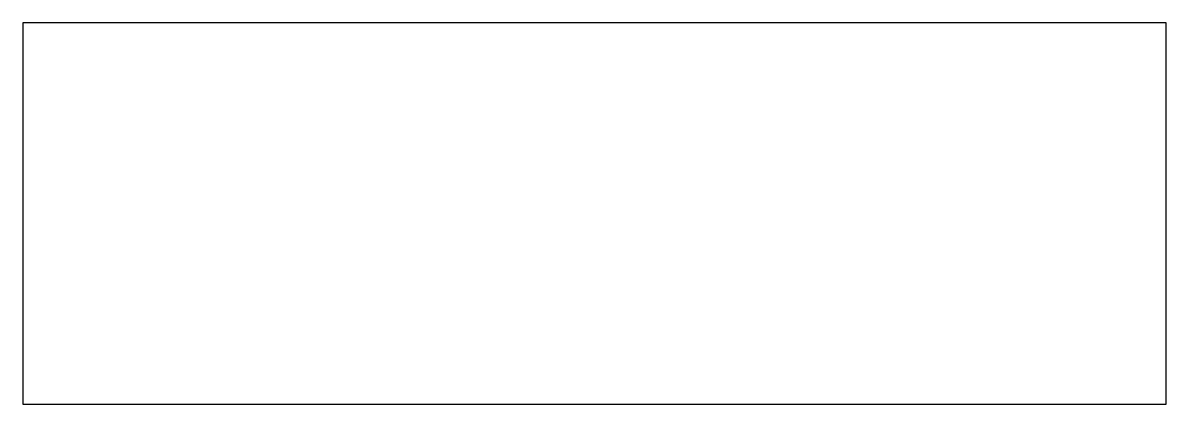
# Model space of a CAD drawing. Header units: millimetres. Extents: x 0 to 24, y -19 to -11.
import ezdxf

# ---------------------------------------------------------------- set-up
doc = ezdxf.new("R2010")
doc.units = ezdxf.units.MM

msp = doc.modelspace()

# ---------------------------------------------------------------- linework, layer by layer
for p, q in [((0, -11), (0, -19)), ((24, -11), (0, -11)), ((24, -19), (24, -11)), ((0, -19), (24, -19))]:
    msp.add_line(p, q)

doc.saveas('drawing.dxf')
